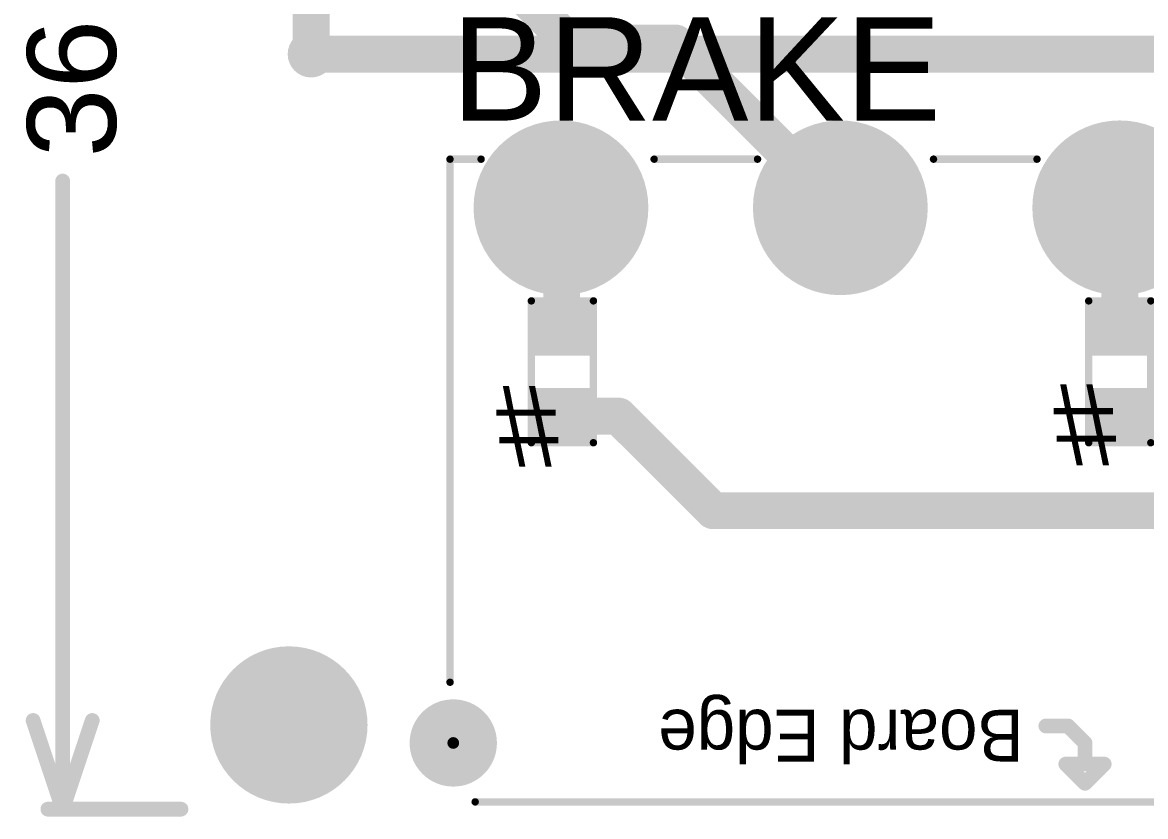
# Model space of a CAD drawing. Header units: millimetres. Extents: x -0.12 to 2.11, y 0 to 1.55.
# Drawn here: x -0.122 to 0.637, y -0.004 to 0.533 of the extents above; entities that cross this region are included whole.
import ezdxf

# ---------------------------------------------------------------- set-up
doc = ezdxf.new("R2010")
doc.units = ezdxf.units.MM
doc.header["$MEASUREMENT"] = 0
for name, color, linetype in [('BottomLayer', 5, 'Continuous'), ('BottomOverlay', 54, 'Continuous'), ('BottomPaste', 16, 'Continuous'), ('BottomSolder', 6, 'Continuous'), ('Mechanical1', 6, 'Continuous'), ('MultiLayer', 9, 'Continuous'), ('PadHoleLayer', 156, 'Continuous'), ('TopLayer', 1, 'Continuous'), ('TopOverlay', 2, 'Continuous'), ('TopSolder', 216, 'Continuous'), ('ViaHoleLayer', 16, 'Continuous')]:
    doc.layers.add(name, color=color, linetype=linetype)
doc.styles.add('Arial', font='', dxfattribs={"height": 0.2})
doc.styles.get('Arial').set_extended_font_data('Arial')

# ---------------------------------------------------------------- blocks, each defined once
blk = doc.blocks.new('SS_12D11G5R__12')
at = {"layer": 'BottomLayer'}
h = blk.add_hatch(color=5, dxfattribs=at)
edge = h.paths.add_edge_path()
edge.add_arc((0, 0), 0.05512, 0, 360)
h = blk.add_hatch(color=5, dxfattribs=at)
edge = h.paths.add_edge_path()
edge.add_arc((0.18898, 0), 0.05512, 0, 360)
h = blk.add_hatch(color=5, dxfattribs=at)
edge = h.paths.add_edge_path()
edge.add_arc((0.37795, 0), 0.05512, 0, 360)
at = {"layer": 'BottomSolder'}
h = blk.add_hatch(color=6, dxfattribs=at)
edge = h.paths.add_edge_path()
edge.add_arc((-0.07283, 0.3622), 0.004, 0, 360)
h = blk.add_hatch(color=6, dxfattribs=at)
edge = h.paths.add_edge_path()
edge.add_arc((0.45079, 0.3622), 0.004, 0, 360)
h = blk.add_hatch(color=6, dxfattribs=at)
edge = h.paths.add_edge_path()
edge.add_arc((0, 0), 0.05912, 0, 360)
h = blk.add_hatch(color=6, dxfattribs=at)
edge = h.paths.add_edge_path()
edge.add_arc((0.18898, 0), 0.05912, 0, 360)
h = blk.add_hatch(color=6, dxfattribs=at)
edge = h.paths.add_edge_path()
edge.add_arc((0.37795, 0), 0.05912, 0, 360)
at = {"layer": 'MultiLayer'}
h = blk.add_hatch(color=9, dxfattribs=at)
edge = h.paths.add_edge_path()
edge.add_arc((0, 0), 0.05512, 0, 360)
h = blk.add_hatch(color=9, dxfattribs=at)
edge = h.paths.add_edge_path()
edge.add_arc((0.18898, 0), 0.05512, 0, 360)
h = blk.add_hatch(color=9, dxfattribs=at)
edge = h.paths.add_edge_path()
edge.add_arc((0.37795, 0), 0.05512, 0, 360)
at = {"layer": 'PadHoleLayer'}
h = blk.add_hatch(color=156, dxfattribs=at)
edge = h.paths.add_edge_path()
edge.add_arc((-0.07283, 0.3622), 0.02953, 0, 360)
h = blk.add_hatch(color=156, dxfattribs=at)
edge = h.paths.add_edge_path()
edge.add_arc((0.45079, 0.3622), 0.02953, 0, 360)
h = blk.add_hatch(color=156, dxfattribs=at)
edge = h.paths.add_edge_path()
edge.add_arc((0, 0), 0.0315, 0, 360)
h = blk.add_hatch(color=156, dxfattribs=at)
edge = h.paths.add_edge_path()
edge.add_arc((0.18898, 0), 0.0315, 0, 360)
h = blk.add_hatch(color=156, dxfattribs=at)
edge = h.paths.add_edge_path()
edge.add_arc((0.37795, 0), 0.0315, 0, 360)
at = {"layer": 'TopLayer'}
h = blk.add_hatch(color=1, dxfattribs=at)
edge = h.paths.add_edge_path()
edge.add_arc((0, 0), 0.05512, 0, 360)
h = blk.add_hatch(color=1, dxfattribs=at)
edge = h.paths.add_edge_path()
edge.add_arc((0.18898, 0), 0.05512, 0, 360)
h = blk.add_hatch(color=1, dxfattribs=at)
edge = h.paths.add_edge_path()
edge.add_arc((0.37795, 0), 0.05512, 0, 360)
at = {"layer": 'TopSolder'}
h = blk.add_hatch(color=216, dxfattribs=at)
edge = h.paths.add_edge_path()
edge.add_arc((-0.07283, 0.3622), 0.004, 0, 360)
h = blk.add_hatch(color=216, dxfattribs=at)
edge = h.paths.add_edge_path()
edge.add_arc((0.45079, 0.3622), 0.004, 0, 360)
h = blk.add_hatch(color=216, dxfattribs=at)
edge = h.paths.add_edge_path()
edge.add_arc((0, 0), 0.05912, 0, 360)
h = blk.add_hatch(color=216, dxfattribs=at)
edge = h.paths.add_edge_path()
edge.add_arc((0.18898, 0), 0.05912, 0, 360)
h = blk.add_hatch(color=216, dxfattribs=at)
edge = h.paths.add_edge_path()
edge.add_arc((0.37795, 0), 0.05912, 0, 360)
at = {"layer": 'TopOverlay'}
for points, const_width in [([(0.43598, 0.4021), (-0.05802, 0.4021)], 0.005), ([(0.0235, 0.3895), (0.0105, 0.3765)], 0.01), ([(0.0365, 0.3765), (0.0235, 0.3895)], 0.01), ([(0.0365, 0.3765), (0.0105, 0.3765)], 0.01), ([(0.0235, 0.3765), (0.0235, 0.3622)], 0.01), ([(0.035, 0.3507), (0.0235, 0.3622)], 0.01), ([(0.04998, 0.3507), (0.035, 0.3507)], 0.01), ([(-0.07502, 0.3211), (-0.07502, -0.0329)], 0.005), ([(0.45298, 0.3211), (0.45298, -0.0329)], 0.005), ([(-0.05402, -0.0329), (-0.07502, -0.0329)], 0.005), ([(0.12598, -0.0329), (0.05598, -0.0329)], 0.005), ([(0.31495, -0.0329), (0.24495, -0.0329)], 0.005), ([(0.45298, -0.0329), (0.43198, -0.0329)], 0.005)]:
    blk.add_lwpolyline(points, dxfattribs=dict(at, const_width=const_width))
for points, const_width in [([(-0.05927, 0.4021, 1), (-0.05677, 0.4021, 1)], 0.0025), ([(0.43473, 0.4021, 1), (0.43723, 0.4021, 1)], 0.0025), ([(0.021, 0.3895, 1), (0.026, 0.3895, 1)], 0.005), ([(0.021, 0.3895, 1), (0.026, 0.3895, 1)], 0.005), ([(0.008, 0.3765, 1), (0.013, 0.3765, 1)], 0.005), ([(0.008, 0.3765, 1), (0.013, 0.3765, 1)], 0.005), ([(0.021, 0.3765, 1), (0.026, 0.3765, 1)], 0.005), ([(0.034, 0.3765, 1), (0.039, 0.3765, 1)], 0.005), ([(0.034, 0.3765, 1), (0.039, 0.3765, 1)], 0.005), ([(0.021, 0.3622, 1), (0.026, 0.3622, 1)], 0.005), ([(0.021, 0.3622, 1), (0.026, 0.3622, 1)], 0.005), ([(0.0325, 0.3507, 1), (0.0375, 0.3507, 1)], 0.005), ([(0.0325, 0.3507, 1), (0.0375, 0.3507, 1)], 0.005), ([(0.04748, 0.3507, 1), (0.05248, 0.3507, 1)], 0.005), ([(-0.07627, 0.3211, 1), (-0.07377, 0.3211, 1)], 0.0025), ([(0.45173, 0.3211, 1), (0.45423, 0.3211, 1)], 0.0025), ([(-0.042, 0.06, 1), (-0.052, 0.06, 1)], 0.01969), ([(-0.05692, 0.06, 1), (-0.04708, 0.06, 1)], 0.00984), ([(-0.04692, 0.06, 1), (-0.03708, 0.06, 1)], 0.00984), ([(-0.07627, -0.0329, 1), (-0.07377, -0.0329, 1)], 0.0025), ([(-0.07627, -0.0329, 1), (-0.07377, -0.0329, 1)], 0.0025), ([(-0.05527, -0.0329, 1), (-0.05277, -0.0329, 1)], 0.0025), ([(0.05473, -0.0329, 1), (0.05723, -0.0329, 1)], 0.0025), ([(0.12473, -0.0329, 1), (0.12723, -0.0329, 1)], 0.0025), ([(0.2437, -0.0329, 1), (0.2462, -0.0329, 1)], 0.0025), ([(0.3137, -0.0329, 1), (0.3162, -0.0329, 1)], 0.0025), ([(0.43073, -0.0329, 1), (0.43323, -0.0329, 1)], 0.0025), ([(0.45173, -0.0329, 1), (0.45423, -0.0329, 1)], 0.0025), ([(0.45173, -0.0329, 1), (0.45423, -0.0329, 1)], 0.0025)]:
    blk.add_lwpolyline(points, format="xyb", close=True, dxfattribs=dict(at, const_width=const_width))
blk.add_text('Board Edge ', height=0.035, dxfattribs=at).set_placement((0.06498, 0.33977))
blk = doc.blocks.new('R___0603_B_25')
at = {"layer": 'BottomLayer'}
for points in [[(-0.045, -0.0175), (-0.045, 0.0175), (-0.015, 0.0175), (-0.015, -0.0175)], [(0.015, -0.0175), (0.015, 0.0175), (0.045, 0.0175), (0.045, -0.0175)]]:
    blk.add_hatch(color=5, dxfattribs=at).paths.add_polyline_path(points)
at = {"layer": 'BottomPaste'}
for points in [[(-0.045, -0.0175), (-0.045, 0.0175), (-0.015, 0.0175), (-0.015, -0.0175)], [(0.015, -0.0175), (0.015, 0.0175), (0.045, 0.0175), (0.045, -0.0175)]]:
    blk.add_hatch(color=16, dxfattribs=at).paths.add_polyline_path(points)
at = {"layer": 'BottomSolder'}
for points in [[(-0.049, -0.0215), (-0.049, 0.0215), (-0.011, 0.0215), (-0.011, -0.0215)], [(0.011, -0.0215), (0.011, 0.0215), (0.049, 0.0215), (0.049, -0.0215)]]:
    blk.add_hatch(color=6, dxfattribs=at).paths.add_polyline_path(points)
at = {"layer": 'BottomOverlay', "const_width": 0.005}
for points in [[(0.048, 0.021), (-0.048, 0.021)], [(-0.048, -0.021), (-0.048, 0.021)], [(0.048, -0.021), (0.048, 0.021)], [(0.048, -0.021), (-0.048, -0.021)]]:
    blk.add_lwpolyline(points, dxfattribs=at)
at = {"layer": 'BottomOverlay', "const_width": 0.0025}
for points in [[(-0.04925, 0.021, 1), (-0.04675, 0.021, 1)], [(-0.04925, 0.021, 1), (-0.04675, 0.021, 1)], [(0.04675, 0.021, 1), (0.04925, 0.021, 1)], [(0.04675, 0.021, 1), (0.04925, 0.021, 1)], [(-0.04925, -0.021, 1), (-0.04675, -0.021, 1)], [(-0.04925, -0.021, 1), (-0.04675, -0.021, 1)], [(0.04675, -0.021, 1), (0.04925, -0.021, 1)], [(0.04675, -0.021, 1), (0.04925, -0.021, 1)]]:
    blk.add_lwpolyline(points, format="xyb", close=True, dxfattribs=at)
blk = doc.blocks.new('R___0603_B_29')
at = {"layer": 'BottomLayer'}
for points in [[(-0.045, -0.0175), (-0.045, 0.0175), (-0.015, 0.0175), (-0.015, -0.0175)], [(0.015, -0.0175), (0.015, 0.0175), (0.045, 0.0175), (0.045, -0.0175)]]:
    blk.add_hatch(color=5, dxfattribs=at).paths.add_polyline_path(points)
at = {"layer": 'BottomPaste'}
for points in [[(-0.045, -0.0175), (-0.045, 0.0175), (-0.015, 0.0175), (-0.015, -0.0175)], [(0.015, -0.0175), (0.015, 0.0175), (0.045, 0.0175), (0.045, -0.0175)]]:
    blk.add_hatch(color=16, dxfattribs=at).paths.add_polyline_path(points)
at = {"layer": 'BottomSolder'}
for points in [[(-0.049, -0.0215), (-0.049, 0.0215), (-0.011, 0.0215), (-0.011, -0.0215)], [(0.011, -0.0215), (0.011, 0.0215), (0.049, 0.0215), (0.049, -0.0215)]]:
    blk.add_hatch(color=6, dxfattribs=at).paths.add_polyline_path(points)
at = {"layer": 'BottomOverlay', "const_width": 0.005}
for points in [[(-0.048, 0.021), (0.048, 0.021)], [(-0.048, 0.021), (-0.048, -0.021)], [(0.048, 0.021), (0.048, -0.021)], [(-0.048, -0.021), (0.048, -0.021)]]:
    blk.add_lwpolyline(points, dxfattribs=at)
at = {"layer": 'BottomOverlay', "const_width": 0.0025}
for points in [[(-0.04925, 0.021, 1), (-0.04675, 0.021, 1)], [(-0.04925, 0.021, 1), (-0.04675, 0.021, 1)], [(0.04675, 0.021, 1), (0.04925, 0.021, 1)], [(0.04675, 0.021, 1), (0.04925, 0.021, 1)], [(-0.04925, -0.021, 1), (-0.04675, -0.021, 1)], [(-0.04925, -0.021, 1), (-0.04675, -0.021, 1)], [(0.04675, -0.021, 1), (0.04925, -0.021, 1)], [(0.04675, -0.021, 1), (0.04925, -0.021, 1)]]:
    blk.add_lwpolyline(points, format="xyb", close=True, dxfattribs=at)

msp = doc.modelspace()

# ---------------------------------------------------------------- hatches: boundary and pattern name
at = {"layer": 'BottomLayer'}
h = msp.add_hatch(color=5, dxfattribs=at)
edge = h.paths.add_edge_path()
edge.add_arc((0.073, 0.512), 0.01181, 0, 360)
h = msp.add_hatch(color=5, dxfattribs=at)
edge = h.paths.add_edge_path()
edge.add_arc((0.058, 0.058), 0.04921, 0, 360)
at = {"layer": 'BottomSolder'}
h = msp.add_hatch(color=6, dxfattribs=at)
edge = h.paths.add_edge_path()
edge.add_arc((0.073, 0.512), 0.01581, 0, 360)
h = msp.add_hatch(color=6, dxfattribs=at)
edge = h.paths.add_edge_path()
edge.add_arc((0.058, 0.058), 0.05321, 0, 360)
at = {"layer": 'MultiLayer'}
h = msp.add_hatch(color=9, dxfattribs=at)
edge = h.paths.add_edge_path()
edge.add_arc((0.058, 0.058), 0.04921, 0, 360)
at = {"layer": 'PadHoleLayer'}
h = msp.add_hatch(color=156, dxfattribs=at)
edge = h.paths.add_edge_path()
edge.add_arc((0.058, 0.058), 0.03937, 0, 360)
at = {"layer": 'TopLayer'}
h = msp.add_hatch(color=1, dxfattribs=at)
edge = h.paths.add_edge_path()
edge.add_arc((0.073, 0.512), 0.01181, 0, 360)
h = msp.add_hatch(color=1, dxfattribs=at)
edge = h.paths.add_edge_path()
edge.add_arc((0.058, 0.058), 0.04921, 0, 360)
at = {"layer": 'TopSolder'}
h = msp.add_hatch(color=216, dxfattribs=at)
edge = h.paths.add_edge_path()
edge.add_arc((0.073, 0.512), 0.01581, 0, 360)
h = msp.add_hatch(color=216, dxfattribs=at)
edge = h.paths.add_edge_path()
edge.add_arc((0.058, 0.058), 0.05321, 0, 360)
at = {"layer": 'ViaHoleLayer'}
h = msp.add_hatch(color=16, dxfattribs=at)
edge = h.paths.add_edge_path()
edge.add_arc((0.073, 0.512), 0.00591, 0, 360)

# ---------------------------------------------------------------- linework, layer by layer
at = {"layer": 'BottomLayer', "const_width": 0.025}
for points in [[(0.073, 0.512), (0.073, 1.316)], [(0.108, 0.66), (0.2485, 0.5195)], [(0.2485, 0.5195), (0.3195, 0.5195)], [(0.3195, 0.5195), (0.431, 0.408)], [(0.24202, 0.408), (0.24251, 0.40751)], [(0.24251, 0.32749), (0.24251, 0.40751)], [(0.61998, 0.408), (0.61999, 0.40799)], [(0.61999, 0.32701), (0.61999, 0.40799)], [(0.24251, 0.32749), (0.243, 0.327)], [(0.61999, 0.32701), (0.62, 0.327)], [(0.243, 0.267), (0.281, 0.267)], [(0.281, 0.267), (0.345, 0.203)], [(0.62, 0.267), (0.667, 0.267)], [(0.345, 0.203), (0.803, 0.203)]]:
    msp.add_lwpolyline(points, dxfattribs=at)
at = {"layer": 'BottomLayer', "const_width": 0.0125}
for points in [[(0.24225, 0.5195, 1), (0.25475, 0.5195, 1)], [(0.24225, 0.5195, 1), (0.25475, 0.5195, 1)], [(0.31325, 0.5195, 1), (0.32575, 0.5195, 1)], [(0.31325, 0.5195, 1), (0.32575, 0.5195, 1)], [(0.06675, 0.512, 1), (0.07925, 0.512, 1)], [(0.23577, 0.408, 1), (0.24827, 0.408, 1)], [(0.23626, 0.40751, 1), (0.24876, 0.40751, 1)], [(0.23626, 0.40751, 1), (0.24876, 0.40751, 1)], [(0.42475, 0.408, 1), (0.43725, 0.408, 1)], [(0.61373, 0.408, 1), (0.62623, 0.408, 1)], [(0.61374, 0.40799, 1), (0.62624, 0.40799, 1)], [(0.61374, 0.40799, 1), (0.62624, 0.40799, 1)], [(0.23626, 0.32749, 1), (0.24876, 0.32749, 1)], [(0.23626, 0.32749, 1), (0.24876, 0.32749, 1)], [(0.23675, 0.327, 1), (0.24925, 0.327, 1)], [(0.61374, 0.32701, 1), (0.62624, 0.32701, 1)], [(0.61374, 0.32701, 1), (0.62624, 0.32701, 1)], [(0.61375, 0.327, 1), (0.62625, 0.327, 1)], [(0.23675, 0.267, 1), (0.24925, 0.267, 1)], [(0.27475, 0.267, 1), (0.28725, 0.267, 1)], [(0.27475, 0.267, 1), (0.28725, 0.267, 1)], [(0.61375, 0.267, 1), (0.62625, 0.267, 1)], [(0.33875, 0.203, 1), (0.35125, 0.203, 1)], [(0.33875, 0.203, 1), (0.35125, 0.203, 1)]]:
    msp.add_lwpolyline(points, format="xyb", close=True, dxfattribs=at)
at = {"layer": 'Mechanical1', "const_width": 0.01}
for points in [[(-0.095, 0.001), (-0.095, 0.42609)], [(-0.115, 0.061), (-0.095, 0.001)], [(-0.095, 0.001), (-0.075, 0.061)], [(-0.105, 0.001), (-0.015, 0.001)]]:
    msp.add_lwpolyline(points, dxfattribs=at)
at = {"layer": 'Mechanical1', "const_width": 0.005}
for points in [[(-0.0975, 0.42609, 1), (-0.0925, 0.42609, 1)], [(-0.1175, 0.061, 1), (-0.1125, 0.061, 1)], [(-0.0775, 0.061, 1), (-0.0725, 0.061, 1)], [(-0.1075, 0.001, 1), (-0.1025, 0.001, 1)], [(-0.0975, 0.001, 1), (-0.0925, 0.001, 1)], [(-0.0975, 0.001, 1), (-0.0925, 0.001, 1)], [(-0.0975, 0.001, 1), (-0.0925, 0.001, 1)], [(-0.0175, 0.001, 1), (-0.0125, 0.001, 1)]]:
    msp.add_lwpolyline(points, format="xyb", close=True, dxfattribs=at)
at = {"layer": 'TopLayer', "const_width": 0.025}
msp.add_lwpolyline([(0.073, 0.512), (1.51019, 0.512)], dxfattribs=at)
at = {"layer": 'TopLayer', "const_width": 0.0125}
msp.add_lwpolyline([(0.06675, 0.512, 1), (0.07925, 0.512, 1)], format="xyb", close=True, dxfattribs=at)

# ---------------------------------------------------------------- block references
for name, p, rotation in [('SS_12D11G5R__12', (0.61998, 0.408), 180), ('R___0603_B_29', (0.243, 0.297), 90), ('R___0603_B_25', (0.62, 0.297), 270)]:
    msp.add_blockref(name, p, dxfattribs=dict(rotation=rotation))

# ---------------------------------------------------------------- texts
at = {"layer": 'BottomOverlay', "style": 'Arial', "text_generation_flag": 2}
for p in [(0.198, 0.28741), (0.575, 0.28841)]:
    msp.add_text('#', height=0.055, rotation=180, dxfattribs=at).set_placement(p)
at = {"layer": 'Mechanical1', "style": 'Arial'}
msp.add_text('36.93 (mm)', height=0.06, rotation=90, dxfattribs=at).set_placement((-0.05901, 0.44209))
at = {"layer": 'TopOverlay', "style": 'Arial'}
msp.add_text('BRAKE', height=0.07, rotation=360, dxfattribs=at).set_placement((0.16781, 0.46699))

doc.saveas('drawing.dxf')
